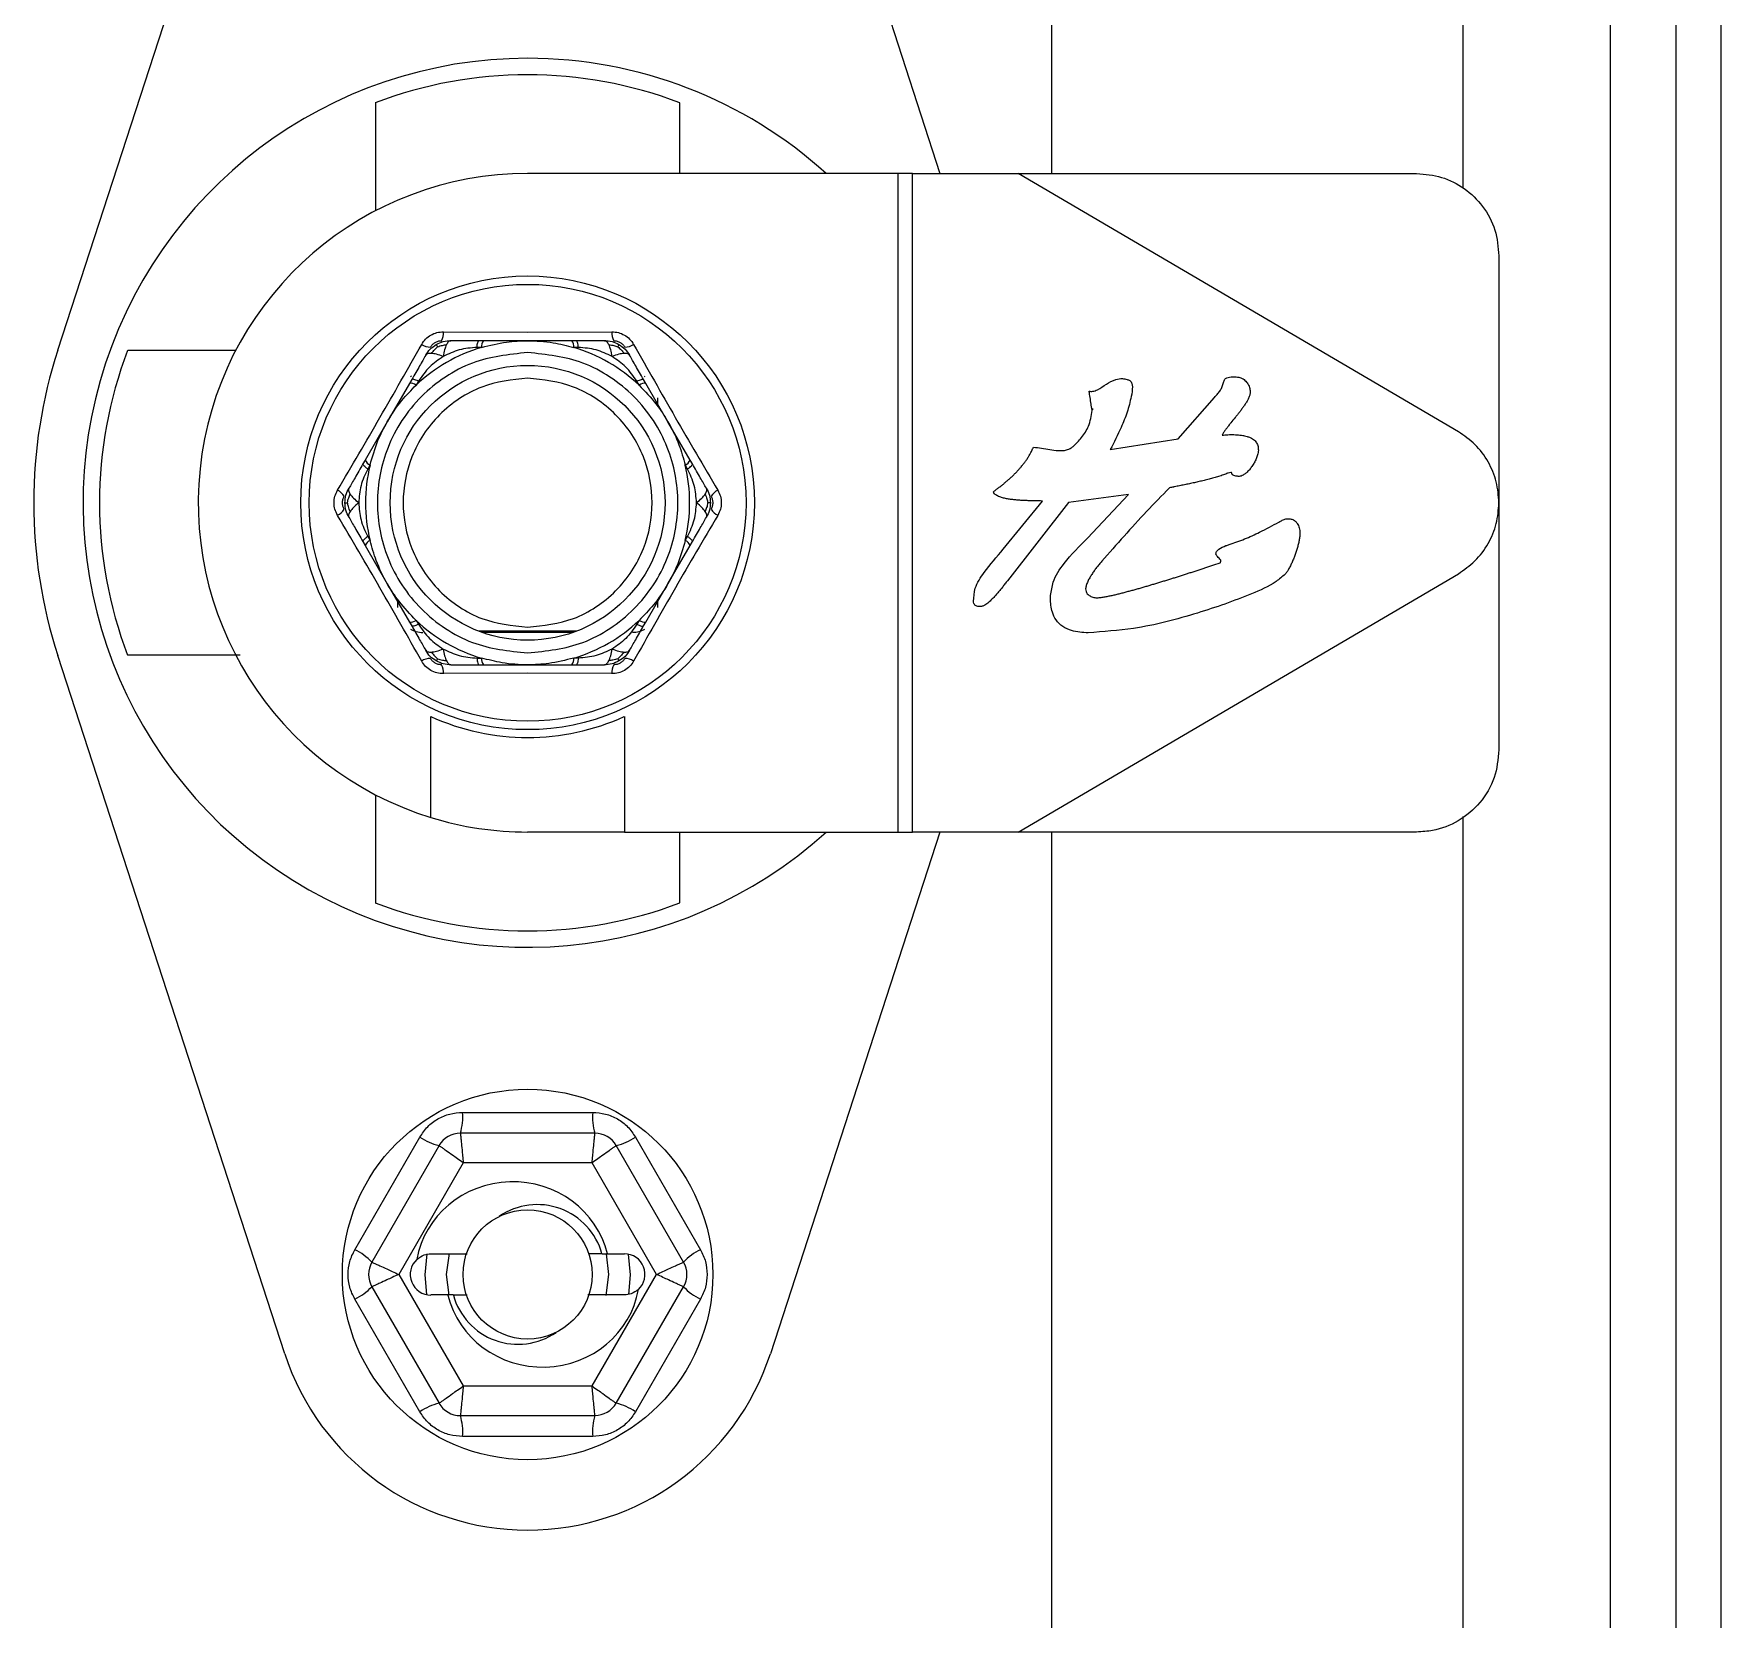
# Model space of a CAD drawing. Header units: millimetres. Extents: x 0 to 279, y 0 to 216.
# Drawn here: x 229.32 to 242.34, y 109.25 to 121.48 of the extents above; entities that cross this region are included whole.
import ezdxf

# ---------------------------------------------------------------- set-up
doc = ezdxf.new("R2010")
doc.units = ezdxf.units.MM

msp = doc.modelspace()

# ---------------------------------------------------------------- linework, layer by layer
at = {"color": 7, "linetype": 'Continuous', "lineweight": 25}
for p, q in [((241.485, 179.807), (241.485, 55.92)), ((241.993, 55.92), (241.993, 179.807)), ((242.342, 55.92), (242.342, 179.807)), ((237.176, 175.358), (237.176, 120.403)), ((240.351, 120.291), (240.351, 175.358)), ((229.511, 119.041), (231.262, 124.428)), ((235.007, 124.428), (236.315, 120.403)), ((231.96, 120.949), (231.96, 120.115)), ((234.309, 120.403), (234.309, 120.949)), ((235.992, 120.403), (233.134, 120.403)), ((235.992, 115.323), (235.992, 120.403)), ((236.103, 120.403), (235.992, 120.403)), ((236.103, 120.403), (236.919, 120.403)), ((236.103, 115.323), (236.103, 120.403)), ((240.314, 118.411), (236.919, 120.403)), ((236.919, 120.403), (239.992, 120.403)), ((232.485, 119.182), (233.134, 119.179)), ((232.793, 119.113), (232.759, 119.113)), ((233.134, 119.113), (232.793, 119.113)), ((233.134, 119.179), (233.784, 119.182)), ((233.476, 119.113), (233.134, 119.113)), ((233.51, 119.113), (233.476, 119.113)), ((230.882, 119.038), (230.049, 119.038)), ((232.779, 119.062), (232.743, 119.061)), ((233.526, 119.061), (233.49, 119.062)), ((232.223, 118.784), (232.052, 118.488)), ((232.24, 118.814), (232.223, 118.784)), ((232.23, 118.838), (232.238, 118.843)), ((232.293, 118.801), (232.274, 118.771)), ((233.994, 118.771), (233.976, 118.801)), ((234.046, 118.784), (234.029, 118.814)), ((234.034, 118.841), (234.039, 118.838)), ((234.217, 118.488), (234.046, 118.784)), ((234.135, 118.673), (234.135, 118.612)), ((238.153, 118.356), (238.432, 118.676)), ((232.052, 118.488), (231.881, 118.193)), ((234.388, 118.193), (234.217, 118.488)), ((237.629, 118.273), (238.153, 118.356)), ((231.881, 118.193), (231.864, 118.163)), ((231.919, 118.155), (231.901, 118.123)), ((234.368, 118.123), (234.35, 118.155)), ((234.405, 118.163), (234.388, 118.193)), ((236.803, 117.504), (237.106, 117.876)), ((237.307, 117.866), (236.835, 117.262)), ((237.77, 117.927), (237.307, 117.866)), ((237.453, 117.591), (237.77, 117.927)), ((231.864, 117.564), (231.881, 117.534)), ((231.901, 117.603), (231.919, 117.572)), ((234.35, 117.572), (234.368, 117.603)), ((234.388, 117.534), (234.405, 117.564)), ((231.881, 117.534), (232.052, 117.238)), ((234.217, 117.238), (234.388, 117.534)), ((236.919, 115.323), (240.314, 117.316)), ((232.052, 117.238), (232.223, 116.943)), ((234.046, 116.943), (234.217, 117.238)), ((232.134, 117.054), (232.134, 117.115)), ((234.135, 117.119), (234.135, 117.054)), ((232.223, 116.943), (232.24, 116.913)), ((232.274, 116.956), (232.293, 116.926)), ((233.994, 116.956), (233.976, 116.926)), ((234.029, 116.913), (234.046, 116.943)), ((233.51, 116.873), (232.759, 116.873)), ((233.484, 116.863), (232.785, 116.863)), ((231.262, 111.299), (229.511, 116.685)), ((230.049, 116.689), (230.918, 116.689)), ((232.743, 116.665), (232.779, 116.665)), ((233.526, 116.665), (233.49, 116.665)), ((233.134, 116.548), (232.485, 116.545)), ((232.759, 116.613), (232.793, 116.613)), ((232.793, 116.613), (233.134, 116.613)), ((233.134, 116.613), (233.476, 116.613)), ((233.784, 116.545), (233.134, 116.548)), ((233.476, 116.613), (233.51, 116.613)), ((232.388, 115.435), (232.388, 116.215)), ((233.881, 116.215), (233.881, 115.323)), ((231.96, 115.611), (231.96, 114.777)), ((240.351, 60.369), (240.351, 115.443)), ((233.881, 115.323), (233.134, 115.323)), ((233.881, 115.323), (235.992, 115.323)), ((234.309, 114.777), (234.309, 115.323)), ((236.315, 115.323), (235.007, 111.299)), ((235.992, 115.323), (236.103, 115.323)), ((236.919, 115.323), (236.103, 115.323)), ((239.992, 115.323), (236.919, 115.323)), ((237.176, 115.323), (237.176, 60.369)), ((232.633, 113.16), (233.636, 113.16)), ((233.653, 112.999), (232.616, 112.999)), ((231.802, 112.101), (232.303, 112.969)), ((232.451, 112.904), (231.932, 112.006)), ((234.337, 112.006), (233.818, 112.904)), ((233.966, 112.969), (234.467, 112.101)), ((232.638, 112.771), (232.141, 111.91)), ((233.631, 112.771), (232.638, 112.771)), ((234.128, 111.91), (233.631, 112.771)), ((232.388, 112.069), (232.668, 112.069)), ((232.509, 111.91), (232.531, 112.072)), ((233.708, 112.069), (233.606, 112.069)), ((233.708, 112.069), (233.749, 112.069)), ((233.749, 112.069), (233.881, 112.069)), ((233.928, 111.907), (233.912, 112.066)), ((232.141, 111.91), (232.638, 111.05)), ((232.53, 111.751), (232.509, 111.91)), ((233.631, 111.05), (234.128, 111.91)), ((233.914, 111.755), (233.928, 111.907)), ((232.303, 110.851), (231.802, 111.72)), ((231.932, 111.815), (232.451, 110.917)), ((232.52, 111.752), (232.388, 111.752)), ((232.561, 111.752), (232.52, 111.752)), ((232.561, 111.752), (232.667, 111.752)), ((233.881, 111.752), (233.598, 111.752)), ((233.818, 110.917), (234.337, 111.815)), ((234.467, 111.72), (233.966, 110.851)), ((232.638, 111.05), (233.631, 111.05)), ((232.616, 110.821), (233.653, 110.821)), ((233.636, 110.661), (232.633, 110.661))]:
    msp.add_line(p, q, dxfattribs=at)
at = {"color": 7, "linetype": 'Continuous', "lineweight": 25, "flags": 128}
for points in [[(232.357, 112.068), (232.341, 111.907), (232.355, 111.755)], [(233.739, 112.07), (233.759, 111.91), (233.738, 111.748)]]:
    msp.add_lwpolyline(points, dxfattribs=at)
at = {"color": 7, "linetype": 'Continuous', "lineweight": 25}
for centre, radius in [((233.134, 117.863), 1.75), ((233.134, 117.863), 1.685), ((233.134, 117.863), 1.06), ((233.134, 111.91), 1.429), ((233.134, 111.91), 0.498)]:
    msp.add_circle(centre, radius, dxfattribs=at)
for centre, radius, start, end in [((233.134, 117.863), 3.429, 90, 312.2054), ((233.134, 117.863), 3.429, 47.7946, 90), ((233.134, 117.863), 3.302, 69.1594, 110.8406), ((233.134, 117.863), 2.54, 90, 252.9174), ((232.378, 119.169), 0.107, 328.5902, 6.8158), ((232.853, 119.069), 0.0741, 143.5428, 185.8944), ((233.416, 119.069), 0.0741, 354.1056, 36.4572), ((233.891, 119.169), 0.107, 173.1842, 211.4098), ((233.134, 117.863), 3.81, 161.9909, 198.0091), ((233.134, 117.863), 3.302, 159.1594, 200.8406), ((233.134, 117.863), 1.25, 106.5297, 133.4703), ((232.381, 119.171), 0.107, 233.1842, 271.4098), ((233.134, 117.863), 1.25, 46.5297, 73.4703), ((233.887, 119.171), 0.107, 268.5902, 306.8158), ((232.231, 118.711), 0.0741, 54.1056, 96.4572), ((234.038, 118.711), 0.0741, 83.5428, 125.8944), ((231.949, 118.222), 0.0741, 203.5428, 245.8944), ((233.134, 117.863), 1.25, 166.5297, 193.4703), ((234.32, 118.222), 0.0741, 294.1056, 336.4572), ((233.134, 117.863), 1.25, 346.5297, 13.4703), ((231.625, 117.862), 0.107, 28.5902, 66.8158), ((234.644, 117.862), 0.107, 113.1842, 151.4098), ((231.625, 117.865), 0.107, 293.1842, 331.4098), ((234.644, 117.865), 0.107, 208.5902, 246.8158), ((231.949, 117.505), 0.0741, 114.1056, 156.4572), ((234.32, 117.505), 0.0741, 23.5428, 65.8944), ((232.231, 117.016), 0.0741, 263.5427, 305.8943), ((233.134, 117.863), 1.25, 226.5297, 253.4703), ((233.134, 117.863), 1.25, 286.5297, 313.4703), ((234.038, 117.016), 0.0741, 234.1056, 276.4572), ((232.325, 117.054), 0.191, 240.0837, 270), ((233.944, 117.054), 0.19, 270, 299.856), ((232.381, 116.556), 0.107, 88.5902, 126.8158), ((232.853, 116.657), 0.0741, 174.1056, 216.4572), ((233.416, 116.657), 0.0741, 323.5428, 5.8944), ((233.887, 116.556), 0.107, 53.1842, 91.4098), ((232.378, 116.557), 0.107, 353.1842, 31.4098), ((233.891, 116.557), 0.107, 148.5902, 186.8158), ((233.134, 117.863), 1.81, 245.6518, 294.3482), ((233.134, 117.863), 2.54, 252.9174, 270), ((233.134, 117.863), 3.302, 249.1594, 290.8406), ((232.194, 113.126), 0.44, 343.3225, 4.4499), ((234.075, 113.126), 0.44, 175.5501, 196.6775), ((232.616, 112.809), 0.191, 90, 150), ((233.653, 112.809), 0.191, 30, 90), ((232.552, 113.332), 0.44, 235.5501, 256.6775), ((233.717, 113.332), 0.44, 283.3225, 304.4499), ((233.209, 111.932), 0.517, 15.3372, 124.6409), ((231.612, 111.704), 0.44, 43.3225, 64.4499), ((234.657, 111.704), 0.44, 115.5501, 136.6775), ((232.097, 111.91), 0.19, 150, 210), ((232.388, 111.91), 0.159, 133.0493, 270), ((233.881, 111.91), 0.159, 313.0493, 90), ((234.172, 111.91), 0.191, 330, 30), ((231.612, 112.117), 0.44, 295.5501, 316.6775), ((233.06, 111.888), 0.517, 195.3372, 304.6409), ((234.657, 112.117), 0.44, 223.3225, 244.4499), ((233.134, 111.907), 1.969, 198.0091, 341.9909), ((232.552, 110.488), 0.44, 103.3225, 124.4499), ((232.616, 111.012), 0.191, 210, 270), ((233.653, 111.012), 0.19, 270, 330), ((233.717, 110.488), 0.44, 55.5501, 76.6775), ((232.194, 110.695), 0.44, 355.5501, 16.6775), ((234.075, 110.695), 0.44, 163.3225, 184.4499)]:
    msp.add_arc(centre, radius, start, end, dxfattribs=at)
for centre, major_axis in [((233.019, 111.91), (-0.749, 0)), ((233.25, 111.91), (0.749, 0))]:
    msp.add_ellipse(centre, major_axis=major_axis, ratio=0.954297, start_param=3.365677, end_param=6.120077, dxfattribs=at)
for points, knots in [([(239.992, 120.403), (240.058, 120.398), (240.188, 120.386), (240.367, 120.293), (240.511, 120.153), (240.609, 119.971), (240.621, 119.835), (240.627, 119.768)], [0, 0, 0, 0, 0.192936, 0.385741, 0.583164, 0.79322, 1, 1, 1, 1]), ([(240.627, 119.768), (240.627, 119.418), (240.627, 118.792), (240.627, 118.147), (240.627, 117.863)], [0, 0, 0, 0, 0.560962, 1, 1, 1, 1]), ([(232.317, 119.085), (232.327, 119.099), (232.345, 119.128), (232.387, 119.158), (232.434, 119.179), (232.468, 119.181), (232.485, 119.182)], [0, 0, 0, 0, 0.251357, 0.500534, 0.749127, 1, 1, 1, 1]), ([(232.43, 119.084), (232.447, 119.093), (232.483, 119.111), (232.523, 119.113), (232.543, 119.113)], [0, 0, 0, 0, 0.4933572, 1, 1, 1, 1]), ([(232.543, 119.113), (232.537, 119.113), (232.525, 119.111), (232.514, 119.092), (232.508, 119.083)], [0, 0, 0, 0, 0.508619, 1, 1, 1, 1]), ([(232.759, 119.113), (232.716, 119.113), (232.631, 119.113), (232.572, 119.113), (232.543, 119.113)], [0, 0, 0, 0, 0.507151, 1, 1, 1, 1]), ([(232.779, 119.062), (232.843, 119.078), (232.96, 119.107), (233.08, 119.113), (233.134, 119.113), (233.134, 119.113)], [0, 0, 0, 0, 0.548747, 0.999928, 1, 1, 1, 1]), ([(233.134, 119.113), (233.134, 119.113), (233.2, 119.113), (233.321, 119.105), (233.438, 119.075), (233.49, 119.062)], [0, 0, 0, 0, 0.0000716, 0.5485397, 1, 1, 1, 1]), ([(233.526, 119.061), (233.525, 119.069), (233.523, 119.084), (233.519, 119.1), (233.515, 119.111), (233.512, 119.113), (233.51, 119.113)], [0, 0, 0, 0, 0.245427, 0.5, 0.754573, 1, 1, 1, 1]), ([(233.726, 119.113), (233.697, 119.113), (233.638, 119.113), (233.553, 119.113), (233.51, 119.113)], [0, 0, 0, 0, 0.492849, 1, 1, 1, 1]), ([(233.761, 119.083), (233.755, 119.092), (233.744, 119.111), (233.732, 119.113), (233.726, 119.113)], [0, 0, 0, 0, 0.491381, 1, 1, 1, 1]), ([(233.726, 119.113), (233.746, 119.113), (233.786, 119.111), (233.822, 119.093), (233.839, 119.084)], [0, 0, 0, 0, 0.506643, 1, 1, 1, 1]), ([(233.784, 119.182), (233.801, 119.181), (233.835, 119.179), (233.882, 119.158), (233.924, 119.128), (233.942, 119.099), (233.952, 119.085)], [0, 0, 0, 0, 0.251358, 0.500534, 0.749128, 1, 1, 1, 1]), ([(231.668, 117.96), (231.777, 118.147), (231.997, 118.52), (232.21, 118.897), (232.317, 119.085)], [0, 0, 0, 0, 0.499764, 1, 1, 1, 1]), ([(233.134, 119.022), (232.989, 119.007), (232.765, 118.983), (232.495, 118.838), (232.309, 118.689), (232.159, 118.503), (232.019, 118.233), (231.948, 117.863), (232.019, 117.493), (232.159, 117.224), (232.309, 117.038), (232.495, 116.888), (232.765, 116.744), (232.989, 116.72), (233.134, 116.705)], [0, 0, 0, 0, 0.119728, 0.18418, 0.25, 0.31582, 0.380272, 0.5, 0.619728, 0.68418, 0.75, 0.81582, 0.880272, 1, 1, 1, 1]), ([(232.348, 119.001), (232.333, 118.975), (232.304, 118.924), (232.261, 118.851), (232.24, 118.814)], [0, 0, 0, 0, 0.492849, 1, 1, 1, 1]), ([(232.483, 118.991), (232.446, 118.966), (232.37, 118.915), (232.319, 118.84), (232.293, 118.801)], [0, 0, 0, 0, 0.488686, 1, 1, 1, 1]), ([(232.348, 119.001), (232.358, 119.018), (232.38, 119.051), (232.413, 119.073), (232.43, 119.084)], [0, 0, 0, 0, 0.506643, 1, 1, 1, 1]), ([(232.392, 119.015), (232.381, 119.015), (232.359, 119.015), (232.352, 119.005), (232.348, 119.001)], [0, 0, 0, 0, 0.491381, 1, 1, 1, 1]), ([(232.392, 119.015), (232.4, 119.026), (232.415, 119.045), (232.432, 119.06), (232.439, 119.067)], [0, 0, 0, 0, 0.560265, 1, 1, 1, 1]), ([(232.483, 118.991), (232.465, 118.998), (232.43, 119.011), (232.404, 119.014), (232.392, 119.015)], [0, 0, 0, 0, 0.508081, 1, 1, 1, 1]), ([(232.43, 119.084), (232.431, 119.082), (232.433, 119.078), (232.438, 119.07), (232.439, 119.067)], [0, 0, 0, 0, 0.566867, 1, 1, 1, 1]), ([(232.439, 119.067), (232.452, 119.071), (232.474, 119.078), (232.498, 119.081), (232.508, 119.083)], [0, 0, 0, 0, 0.55938, 1, 1, 1, 1]), ([(232.508, 119.083), (232.503, 119.071), (232.493, 119.047), (232.486, 119.01), (232.483, 118.991)], [0, 0, 0, 0, 0.491919, 1, 1, 1, 1]), ([(232.743, 119.061), (232.697, 119.058), (232.606, 119.051), (232.524, 119.011), (232.483, 118.991)], [0, 0, 0, 0, 0.5113139, 1, 1, 1, 1]), ([(233.134, 116.705), (233.28, 116.72), (233.504, 116.744), (233.774, 116.888), (233.96, 117.038), (234.11, 117.224), (234.25, 117.493), (234.321, 117.863), (234.25, 118.233), (234.11, 118.503), (233.96, 118.689), (233.774, 118.838), (233.504, 118.983), (233.28, 119.007), (233.134, 119.022)], [0, 0, 0, 0, 0.119728, 0.18418, 0.25, 0.31582, 0.380272, 0.5, 0.619728, 0.68418, 0.75, 0.81582, 0.880272, 1, 1, 1, 1]), ([(233.786, 118.991), (233.745, 119.011), (233.663, 119.051), (233.572, 119.058), (233.526, 119.061)], [0, 0, 0, 0, 0.488686, 1, 1, 1, 1]), ([(233.786, 118.991), (233.783, 119.01), (233.776, 119.047), (233.766, 119.071), (233.761, 119.083)], [0, 0, 0, 0, 0.508081, 1, 1, 1, 1]), ([(233.761, 119.083), (233.774, 119.081), (233.798, 119.077), (233.82, 119.07), (233.83, 119.067)], [0, 0, 0, 0, 0.560265, 1, 1, 1, 1]), ([(233.877, 119.015), (233.865, 119.014), (233.839, 119.011), (233.804, 118.998), (233.786, 118.991)], [0, 0, 0, 0, 0.491919, 1, 1, 1, 1]), ([(233.976, 118.801), (233.95, 118.84), (233.899, 118.915), (233.823, 118.966), (233.786, 118.991)], [0, 0, 0, 0, 0.511314, 1, 1, 1, 1]), ([(233.839, 119.084), (233.838, 119.082), (233.836, 119.078), (233.831, 119.07), (233.83, 119.067)], [0, 0, 0, 0, 0.566867, 1, 1, 1, 1]), ([(233.83, 119.067), (233.839, 119.058), (233.856, 119.043), (233.871, 119.024), (233.877, 119.015)], [0, 0, 0, 0, 0.55938, 1, 1, 1, 1]), ([(233.839, 119.084), (233.856, 119.073), (233.889, 119.051), (233.91, 119.018), (233.921, 119.001)], [0, 0, 0, 0, 0.493357, 1, 1, 1, 1]), ([(233.921, 119.001), (233.917, 119.005), (233.91, 119.015), (233.888, 119.015), (233.877, 119.015)], [0, 0, 0, 0, 0.508619, 1, 1, 1, 1]), ([(234.029, 118.814), (234.008, 118.851), (233.965, 118.924), (233.936, 118.975), (233.921, 119.001)], [0, 0, 0, 0, 0.507151, 1, 1, 1, 1]), ([(233.952, 119.085), (234.059, 118.897), (234.272, 118.52), (234.491, 118.147), (234.601, 117.96)], [0, 0, 0, 0, 0.499764, 1, 1, 1, 1]), ([(232.052, 118.488), (232.052, 118.488), (232.085, 118.545), (232.152, 118.646), (232.237, 118.732), (232.274, 118.771)], [0, 0, 0, 0, 0.000072, 0.548542, 1, 1, 1, 1]), ([(233.134, 118.824), (233.014, 118.811), (232.828, 118.791), (232.604, 118.671), (232.451, 118.547), (232.326, 118.394), (232.21, 118.17), (232.151, 117.863), (232.21, 117.557), (232.326, 117.333), (232.451, 117.179), (232.604, 117.055), (232.828, 116.936), (233.014, 116.916), (233.134, 116.903)], [0, 0, 0, 0, 0.119728, 0.18418, 0.25, 0.31582, 0.380272, 0.5, 0.619728, 0.68418, 0.75, 0.81582, 0.880272, 1, 1, 1, 1]), ([(232.293, 118.801), (232.286, 118.804), (232.272, 118.81), (232.256, 118.815), (232.244, 118.817), (232.241, 118.815), (232.24, 118.814)], [0, 0, 0, 0, 0.245427, 0.5, 0.754573, 1, 1, 1, 1]), ([(233.134, 116.903), (233.255, 116.916), (233.441, 116.936), (233.665, 117.055), (233.818, 117.179), (233.943, 117.333), (234.059, 117.557), (234.118, 117.863), (234.059, 118.17), (233.943, 118.394), (233.818, 118.547), (233.665, 118.671), (233.441, 118.791), (233.255, 118.811), (233.134, 118.824)], [0, 0, 0, 0, 0.119728, 0.18418, 0.25, 0.31582, 0.380272, 0.5, 0.619728, 0.68418, 0.75, 0.81582, 0.880272, 1, 1, 1, 1]), ([(233.994, 118.771), (234.04, 118.723), (234.124, 118.636), (234.19, 118.535), (234.217, 118.488), (234.217, 118.488)], [0, 0, 0, 0, 0.548747, 0.999928, 1, 1, 1, 1]), ([(237.465, 118.724), (237.475, 118.723), (237.497, 118.721), (237.544, 118.74), (237.598, 118.779), (237.661, 118.815), (237.718, 118.824), (237.747, 118.817), (237.759, 118.815)], [0, 0, 0, 0, 0.089701, 0.208324, 0.464391, 0.720631, 0.885419, 1, 1, 1, 1]), ([(237.493, 118.591), (237.492, 118.588), (237.492, 118.585), (237.491, 118.581), (237.491, 118.58), (237.49, 118.58), (237.49, 118.58), (237.49, 118.58), (237.49, 118.58), (237.489, 118.58), (237.489, 118.58), (237.488, 118.583), (237.485, 118.593), (237.478, 118.637), (237.473, 118.683), (237.466, 118.72), (237.465, 118.724)], [0, 0, 0, 0, 0.0499784, 0.0624784, 0.0687398, 0.0718818, 0.0732588, 0.0746507, 0.0758556, 0.0772883, 0.0798427, 0.0883321, 0.1284396, 0.2877286, 0.9238857, 1, 1, 1, 1]), ([(237.759, 118.815), (237.766, 118.812), (237.778, 118.808), (237.79, 118.796), (237.798, 118.78), (237.801, 118.741), (237.795, 118.708), (237.791, 118.683)], [0, 0, 0, 0, 0.146331, 0.239601, 0.332824, 0.495121, 1, 1, 1, 1]), ([(238.432, 118.676), (238.439, 118.684), (238.451, 118.695), (238.464, 118.712), (238.477, 118.729), (238.488, 118.748), (238.497, 118.773), (238.502, 118.793), (238.509, 118.811), (238.517, 118.822), (238.53, 118.829), (238.559, 118.835), (238.584, 118.834), (238.601, 118.834)], [0, 0, 0, 0, 0.125529, 0.188253, 0.250987, 0.376789, 0.439541, 0.557765, 0.619337, 0.664466, 0.709624, 0.794437, 1, 1, 1, 1]), ([(238.601, 118.834), (238.614, 118.832), (238.638, 118.829), (238.669, 118.809), (238.693, 118.78), (238.706, 118.747), (238.708, 118.724), (238.708, 118.714)], [0, 0, 0, 0, 0.204662, 0.409482, 0.613296, 0.829854, 1, 1, 1, 1]), ([(237.347, 118.302), (237.371, 118.326), (237.419, 118.374), (237.475, 118.472), (237.486, 118.549), (237.493, 118.591)], [0, 0, 0, 0, 0.306687, 0.616217, 1, 1, 1, 1]), ([(237.791, 118.683), (237.781, 118.642), (237.762, 118.561), (237.705, 118.424), (237.658, 118.33), (237.629, 118.273)], [0, 0, 0, 0, 0.284118, 0.567219, 1, 1, 1, 1]), ([(238.708, 118.714), (238.707, 118.705), (238.705, 118.688), (238.695, 118.667), (238.685, 118.648), (238.673, 118.628), (238.658, 118.606), (238.642, 118.584), (238.626, 118.563), (238.609, 118.542), (238.587, 118.514), (238.564, 118.486), (238.542, 118.458), (238.528, 118.44), (238.515, 118.423), (238.503, 118.406), (238.495, 118.392), (238.491, 118.385)], [0, 0, 0, 0, 0.066113, 0.13388, 0.167664, 0.23525, 0.302816, 0.370374, 0.437928, 0.50548, 0.573031, 0.708133, 0.775684, 0.843237, 0.877013, 0.938384, 1, 1, 1, 1]), ([(231.919, 118.155), (231.937, 118.218), (231.97, 118.334), (232.025, 118.441), (232.052, 118.488), (232.052, 118.488)], [0, 0, 0, 0, 0.548747, 0.999928, 1, 1, 1, 1]), ([(234.217, 118.488), (234.217, 118.488), (234.25, 118.431), (234.303, 118.323), (234.335, 118.207), (234.35, 118.155)], [0, 0, 0, 0, 0.000072, 0.548541, 1, 1, 1, 1]), ([(238.491, 118.385), (238.506, 118.386), (238.529, 118.388), (238.56, 118.389), (238.583, 118.389), (238.606, 118.388), (238.629, 118.386), (238.648, 118.384), (238.667, 118.38), (238.682, 118.376), (238.7, 118.37), (238.717, 118.363), (238.738, 118.349), (238.758, 118.328), (238.77, 118.298), (238.771, 118.278), (238.771, 118.268)], [0, 0, 0, 0, 0.133894, 0.200833, 0.267774, 0.33472, 0.401672, 0.468634, 0.502107, 0.569106, 0.602587, 0.669686, 0.725733, 0.821341, 0.913718, 1, 1, 1, 1]), ([(240.627, 117.863), (240.623, 117.917), (240.615, 118.028), (240.549, 118.182), (240.449, 118.317), (240.359, 118.38), (240.314, 118.411)], [0, 0, 0, 0, 0.245313, 0.5000009, 0.7543249, 1, 1, 1, 1]), ([(236.725, 117.946), (236.728, 117.949), (236.739, 117.958), (236.753, 117.968), (236.771, 117.982), (236.789, 117.995), (236.809, 118.012), (236.826, 118.026), (236.843, 118.04), (236.856, 118.052), (236.87, 118.064), (236.879, 118.074), (236.892, 118.086), (236.904, 118.099), (236.916, 118.112), (236.928, 118.125), (236.94, 118.138), (236.954, 118.156), (236.965, 118.17), (236.978, 118.188), (236.988, 118.202), (236.997, 118.217), (237.007, 118.233), (237.015, 118.248), (237.026, 118.27), (237.032, 118.283), (237.037, 118.293)], [0, 0, 0, 0, 0.028294, 0.084795, 0.113044, 0.169543, 0.226044, 0.282545, 0.310795, 0.367297, 0.395547, 0.423796, 0.452046, 0.50855, 0.5368, 0.565049, 0.621555, 0.649805, 0.706313, 0.734563, 0.791073, 0.819324, 0.847574, 0.904088, 0.932339, 1, 1, 1, 1]), ([(237.037, 118.293), (237.078, 118.287), (237.162, 118.274), (237.263, 118.258), (237.324, 118.282), (237.341, 118.297), (237.347, 118.302)], [0, 0, 0, 0, 0.396285, 0.795713, 0.923249, 1, 1, 1, 1]), ([(238.771, 118.268), (238.771, 118.262), (238.769, 118.245), (238.762, 118.223), (238.754, 118.202), (238.745, 118.182), (238.734, 118.163), (238.722, 118.144), (238.712, 118.131), (238.702, 118.118), (238.691, 118.106), (238.677, 118.093), (238.658, 118.078), (238.636, 118.067), (238.62, 118.067), (238.615, 118.067)], [0, 0, 0, 0, 0.067518, 0.189663, 0.25049, 0.311309, 0.43304, 0.493856, 0.554673, 0.615495, 0.676325, 0.737167, 0.822461, 0.943406, 1, 1, 1, 1]), ([(231.864, 118.163), (231.843, 118.126), (231.8, 118.052), (231.771, 118.001), (231.756, 117.976)], [0, 0, 0, 0, 0.507151, 1, 1, 1, 1]), ([(231.901, 118.123), (231.881, 118.082), (231.841, 118), (231.835, 117.908), (231.832, 117.863)], [0, 0, 0, 0, 0.511314, 1, 1, 1, 1]), ([(234.368, 118.123), (234.374, 118.128), (234.386, 118.137), (234.398, 118.148), (234.406, 118.158), (234.405, 118.161), (234.405, 118.163)], [0, 0, 0, 0, 0.245427, 0.5, 0.754573, 1, 1, 1, 1]), ([(234.437, 117.863), (234.434, 117.908), (234.427, 118), (234.388, 118.082), (234.368, 118.123)], [0, 0, 0, 0, 0.4886861, 1, 1, 1, 1]), ([(234.513, 117.976), (234.498, 118.001), (234.469, 118.052), (234.426, 118.126), (234.405, 118.163)], [0, 0, 0, 0, 0.492849, 1, 1, 1, 1]), ([(238.558, 118.096), (238.551, 118.095), (238.541, 118.094), (238.526, 118.087), (238.511, 118.082), (238.493, 118.075), (238.474, 118.069), (238.456, 118.064), (238.437, 118.058), (238.418, 118.053), (238.4, 118.048), (238.381, 118.043), (238.362, 118.038), (238.343, 118.033), (238.318, 118.027), (238.293, 118.022), (238.268, 118.016), (238.249, 118.012), (238.233, 118.008), (238.217, 118.005), (238.201, 118.002), (238.182, 117.998), (238.163, 117.994), (238.144, 117.99), (238.128, 117.987), (238.109, 117.983), (238.096, 117.981), (238.086, 117.979)], [0, 0, 0, 0, 0.041235, 0.061161, 0.101009, 0.140858, 0.180708, 0.220556, 0.260405, 0.300253, 0.340101, 0.379949, 0.419796, 0.459644, 0.499492, 0.579187, 0.619035, 0.658883, 0.69873, 0.718654, 0.758501, 0.798349, 0.838196, 0.878044, 0.917891, 0.938418, 1, 1, 1, 1]), ([(238.615, 118.067), (238.612, 118.067), (238.603, 118.068), (238.59, 118.07), (238.579, 118.074), (238.571, 118.079), (238.569, 118.083), (238.567, 118.088), (238.567, 118.091), (238.566, 118.094), (238.565, 118.095), (238.562, 118.096), (238.56, 118.096), (238.558, 118.096), (238.558, 118.096)], [0, 0, 0, 0, 0.136781, 0.347966, 0.563884, 0.657093, 0.728088, 0.780026, 0.846546, 0.874092, 0.897196, 0.92542, 0.990466, 1, 1, 1, 1]), ([(231.668, 117.766), (231.66, 117.782), (231.645, 117.812), (231.639, 117.863), (231.645, 117.915), (231.66, 117.945), (231.668, 117.96)], [0, 0, 0, 0, 0.251357, 0.500534, 0.749128, 1, 1, 1, 1]), ([(231.725, 117.863), (231.726, 117.883), (231.728, 117.923), (231.747, 117.958), (231.756, 117.976)], [0, 0, 0, 0, 0.493357, 1, 1, 1, 1]), ([(231.756, 117.976), (231.754, 117.97), (231.749, 117.959), (231.76, 117.94), (231.765, 117.931)], [0, 0, 0, 0, 0.508619, 1, 1, 1, 1]), ([(234.504, 117.931), (234.509, 117.94), (234.52, 117.959), (234.515, 117.97), (234.513, 117.976)], [0, 0, 0, 0, 0.491381, 1, 1, 1, 1]), ([(234.513, 117.976), (234.522, 117.958), (234.541, 117.923), (234.543, 117.883), (234.544, 117.863)], [0, 0, 0, 0, 0.5066428, 1, 1, 1, 1]), ([(234.601, 117.96), (234.609, 117.945), (234.624, 117.915), (234.63, 117.863), (234.624, 117.812), (234.609, 117.782), (234.601, 117.766)], [0, 0, 0, 0, 0.251357, 0.500534, 0.749128, 1, 1, 1, 1]), ([(237.106, 117.876), (237.095, 117.877), (237.074, 117.877), (237.043, 117.878), (237.011, 117.878), (236.979, 117.88), (236.947, 117.881), (236.916, 117.883), (236.889, 117.886), (236.863, 117.889), (236.837, 117.893), (236.811, 117.898), (236.791, 117.904), (236.775, 117.909), (236.756, 117.918), (236.737, 117.929), (236.728, 117.942), (236.725, 117.946)], [0, 0, 0, 0, 0.079906, 0.159811, 0.239717, 0.319624, 0.399532, 0.479442, 0.559355, 0.599309, 0.679235, 0.759183, 0.799147, 0.83912, 0.88613, 0.956133, 1, 1, 1, 1]), ([(238.086, 117.979), (238.027, 117.918), (237.907, 117.796), (237.735, 117.606), (237.62, 117.476), (237.563, 117.412)], [0, 0, 0, 0, 0.3294494, 0.6646861, 1, 1, 1, 1]), ([(231.725, 117.863), (231.727, 117.863), (231.732, 117.863), (231.741, 117.863), (231.744, 117.863)], [0, 0, 0, 0, 0.566867, 1, 1, 1, 1]), ([(231.756, 117.751), (231.747, 117.768), (231.728, 117.804), (231.726, 117.844), (231.725, 117.863)], [0, 0, 0, 0, 0.506643, 1, 1, 1, 1]), ([(231.744, 117.863), (231.747, 117.876), (231.752, 117.899), (231.761, 117.921), (231.765, 117.931)], [0, 0, 0, 0, 0.55938, 1, 1, 1, 1]), ([(231.765, 117.796), (231.76, 117.809), (231.751, 117.831), (231.747, 117.853), (231.744, 117.863)], [0, 0, 0, 0, 0.560265, 1, 1, 1, 1]), ([(231.765, 117.931), (231.773, 117.92), (231.788, 117.899), (231.817, 117.876), (231.832, 117.863)], [0, 0, 0, 0, 0.491919, 1, 1, 1, 1]), ([(231.832, 117.863), (231.817, 117.851), (231.788, 117.827), (231.773, 117.806), (231.765, 117.796)], [0, 0, 0, 0, 0.508081, 1, 1, 1, 1]), ([(231.832, 117.863), (231.835, 117.819), (231.841, 117.727), (231.881, 117.645), (231.901, 117.603)], [0, 0, 0, 0, 0.488686, 1, 1, 1, 1]), ([(234.368, 117.603), (234.388, 117.645), (234.427, 117.727), (234.434, 117.819), (234.437, 117.863)], [0, 0, 0, 0, 0.511314, 1, 1, 1, 1]), ([(234.437, 117.863), (234.452, 117.876), (234.481, 117.899), (234.496, 117.92), (234.504, 117.931)], [0, 0, 0, 0, 0.508081, 1, 1, 1, 1]), ([(234.504, 117.796), (234.496, 117.806), (234.481, 117.827), (234.452, 117.851), (234.437, 117.863)], [0, 0, 0, 0, 0.491919, 1, 1, 1, 1]), ([(234.504, 117.931), (234.509, 117.918), (234.517, 117.896), (234.522, 117.873), (234.525, 117.863)], [0, 0, 0, 0, 0.5602647, 1, 1, 1, 1]), ([(234.525, 117.863), (234.522, 117.851), (234.517, 117.828), (234.508, 117.806), (234.504, 117.796)], [0, 0, 0, 0, 0.55938, 1, 1, 1, 1]), ([(234.544, 117.863), (234.543, 117.844), (234.541, 117.804), (234.522, 117.768), (234.513, 117.751)], [0, 0, 0, 0, 0.493357, 1, 1, 1, 1]), ([(234.544, 117.863), (234.541, 117.863), (234.537, 117.863), (234.528, 117.863), (234.525, 117.863)], [0, 0, 0, 0, 0.566867, 1, 1, 1, 1]), ([(240.314, 117.316), (240.358, 117.347), (240.449, 117.409), (240.549, 117.545), (240.615, 117.699), (240.623, 117.809), (240.627, 117.863)], [0, 0, 0, 0, 0.245631, 0.500016, 0.754576, 1, 1, 1, 1]), ([(240.627, 117.863), (240.627, 117.502), (240.627, 116.856), (240.627, 116.233), (240.627, 115.958)], [0, 0, 0, 0, 0.559037, 1, 1, 1, 1]), ([(232.317, 116.642), (232.21, 116.83), (231.997, 117.207), (231.777, 117.58), (231.668, 117.766)], [0, 0, 0, 0, 0.499764, 1, 1, 1, 1]), ([(231.765, 117.796), (231.76, 117.787), (231.749, 117.768), (231.754, 117.756), (231.756, 117.751)], [0, 0, 0, 0, 0.491381, 1, 1, 1, 1]), ([(231.756, 117.751), (231.771, 117.725), (231.8, 117.674), (231.843, 117.601), (231.864, 117.564)], [0, 0, 0, 0, 0.492849, 1, 1, 1, 1]), ([(234.601, 117.766), (234.492, 117.58), (234.272, 117.207), (234.059, 116.83), (233.952, 116.642)], [0, 0, 0, 0, 0.499764, 1, 1, 1, 1]), ([(234.405, 117.564), (234.426, 117.601), (234.469, 117.674), (234.498, 117.725), (234.513, 117.751)], [0, 0, 0, 0, 0.507151, 1, 1, 1, 1]), ([(234.513, 117.751), (234.515, 117.756), (234.52, 117.768), (234.509, 117.787), (234.504, 117.796)], [0, 0, 0, 0, 0.508619, 1, 1, 1, 1]), ([(238.546, 117.54), (238.586, 117.554), (238.666, 117.582), (238.794, 117.641), (238.881, 117.688), (238.93, 117.714)], [0, 0, 0, 0, 0.301015, 0.6024691, 1, 1, 1, 1]), ([(238.93, 117.714), (238.938, 117.719), (238.956, 117.729), (238.98, 117.74), (238.997, 117.74), (239.004, 117.74)], [0, 0, 0, 0, 0.374416, 0.754386, 1, 1, 1, 1]), ([(239.004, 117.74), (239.013, 117.739), (239.031, 117.738), (239.055, 117.724), (239.075, 117.701), (239.089, 117.668), (239.091, 117.641), (239.092, 117.627)], [0, 0, 0, 0, 0.170581, 0.342146, 0.496599, 0.7372, 1, 1, 1, 1]), ([(231.901, 117.603), (231.895, 117.599), (231.883, 117.59), (231.871, 117.578), (231.863, 117.569), (231.864, 117.566), (231.864, 117.564)], [0, 0, 0, 0, 0.245427, 0.5, 0.754573, 1, 1, 1, 1]), ([(232.052, 117.238), (232.052, 117.238), (232.019, 117.295), (231.966, 117.404), (231.933, 117.52), (231.919, 117.572)], [0, 0, 0, 0, 0.0000716, 0.5485417, 1, 1, 1, 1]), ([(234.35, 117.572), (234.332, 117.509), (234.299, 117.393), (234.244, 117.285), (234.217, 117.238), (234.217, 117.238)], [0, 0, 0, 0, 0.548747, 0.999928, 1, 1, 1, 1]), ([(237.169, 117.149), (237.174, 117.183), (237.187, 117.273), (237.289, 117.426), (237.391, 117.528), (237.453, 117.591)], [0, 0, 0, 0, 0.192314, 0.502575, 1, 1, 1, 1]), ([(239.092, 117.627), (239.091, 117.616), (239.09, 117.6), (239.087, 117.579), (239.083, 117.559), (239.078, 117.538), (239.071, 117.512), (239.065, 117.492), (239.057, 117.467), (239.049, 117.447), (239.039, 117.423), (239.031, 117.403), (239.022, 117.384), (239.015, 117.37), (239.006, 117.353), (238.994, 117.333), (238.984, 117.319), (238.979, 117.313)], [0, 0, 0, 0, 0.094212, 0.141201, 0.188186, 0.282176, 0.329157, 0.423131, 0.470112, 0.564083, 0.611064, 0.705039, 0.75202, 0.799002, 0.849002, 0.924259, 1, 1, 1, 1]), ([(236.574, 117.103), (236.576, 117.137), (236.581, 117.219), (236.673, 117.353), (236.753, 117.446), (236.803, 117.504)], [0, 0, 0, 0, 0.214335, 0.509744, 1, 1, 1, 1]), ([(238.444, 117.47), (238.445, 117.474), (238.446, 117.481), (238.453, 117.494), (238.477, 117.515), (238.51, 117.529), (238.538, 117.538), (238.546, 117.54)], [0, 0, 0, 0, 0.089895, 0.17941, 0.338166, 0.798928, 1, 1, 1, 1]), ([(238.476, 117.401), (238.477, 117.402), (238.48, 117.406), (238.482, 117.411), (238.482, 117.417), (238.479, 117.426), (238.468, 117.436), (238.456, 117.447), (238.448, 117.457), (238.445, 117.465), (238.444, 117.468), (238.444, 117.47)], [0, 0, 0, 0, 0.089407, 0.150413, 0.211689, 0.288751, 0.489282, 0.718599, 0.867847, 0.953889, 1, 1, 1, 1]), ([(237.563, 117.412), (237.556, 117.404), (237.546, 117.392), (237.533, 117.375), (237.523, 117.363), (237.513, 117.35), (237.504, 117.337), (237.492, 117.32), (237.481, 117.302), (237.47, 117.284), (237.462, 117.27), (237.455, 117.256), (237.449, 117.241), (237.442, 117.223), (237.44, 117.208), (237.439, 117.199)], [0, 0, 0, 0, 0.127447, 0.191129, 0.254811, 0.318493, 0.382175, 0.445857, 0.573245, 0.63693, 0.700618, 0.76431, 0.828014, 0.891742, 1, 1, 1, 1]), ([(237.527, 117.13), (237.537, 117.131), (237.553, 117.132), (237.579, 117.136), (237.6, 117.14), (237.621, 117.144), (237.637, 117.147), (237.652, 117.151), (237.668, 117.154), (237.683, 117.158), (237.704, 117.163), (237.724, 117.168), (237.745, 117.174), (237.76, 117.178), (237.775, 117.182), (237.796, 117.187), (237.816, 117.193), (237.836, 117.199), (237.852, 117.203), (237.872, 117.209), (237.892, 117.215), (237.913, 117.221), (237.928, 117.225), (237.948, 117.231), (237.968, 117.237), (237.989, 117.243), (238.009, 117.249), (238.029, 117.256), (238.049, 117.262), (238.07, 117.268), (238.09, 117.274), (238.11, 117.281), (238.125, 117.285), (238.145, 117.292), (238.166, 117.298), (238.186, 117.305), (238.201, 117.309), (238.216, 117.314), (238.236, 117.321), (238.256, 117.327), (238.276, 117.334), (238.292, 117.339), (238.307, 117.344), (238.322, 117.349), (238.337, 117.354), (238.357, 117.36), (238.377, 117.367), (238.397, 117.374), (238.428, 117.384), (238.455, 117.393), (238.476, 117.401)], [0, 0, 0, 0, 0.032224, 0.048291, 0.080426, 0.09649, 0.112555, 0.128619, 0.144684, 0.160748, 0.176812, 0.208941, 0.225006, 0.24107, 0.257134, 0.273199, 0.305327, 0.321392, 0.337456, 0.35352, 0.385649, 0.401713, 0.417777, 0.433842, 0.46597, 0.482035, 0.498099, 0.530228, 0.546292, 0.562356, 0.594485, 0.610549, 0.626613, 0.642678, 0.674806, 0.690871, 0.706935, 0.722999, 0.739064, 0.771192, 0.787256, 0.803321, 0.819385, 0.835449, 0.851514, 0.867578, 0.899707, 0.915771, 0.931835, 1, 1, 1, 1]), ([(238.979, 117.313), (238.955, 117.293), (238.879, 117.227), (238.716, 117.159), (238.513, 117.08), (238.373, 117.035), (238.302, 117.012)], [0, 0, 0, 0, 0.122181, 0.405413, 0.702317, 1, 1, 1, 1]), ([(232.274, 116.956), (232.229, 117.004), (232.145, 117.09), (232.079, 117.191), (232.052, 117.238), (232.052, 117.238)], [0, 0, 0, 0, 0.5487475, 0.9999284, 1, 1, 1, 1]), ([(234.217, 117.238), (234.217, 117.238), (234.184, 117.181), (234.116, 117.081), (234.032, 116.995), (233.994, 116.956)], [0, 0, 0, 0, 0.000072, 0.548542, 1, 1, 1, 1]), ([(236.835, 117.262), (236.832, 117.258), (236.826, 117.25), (236.816, 117.237), (236.803, 117.22), (236.79, 117.203), (236.774, 117.183), (236.76, 117.167), (236.746, 117.151), (236.732, 117.135), (236.717, 117.12), (236.702, 117.105), (236.685, 117.091), (236.666, 117.076), (236.645, 117.065), (236.633, 117.063), (236.629, 117.063)], [0, 0, 0, 0, 0.054309, 0.108619, 0.162928, 0.271551, 0.32586, 0.434487, 0.488798, 0.543109, 0.651755, 0.706071, 0.760391, 0.878825, 0.954951, 1, 1, 1, 1]), ([(237.439, 117.199), (237.439, 117.193), (237.44, 117.179), (237.451, 117.161), (237.469, 117.145), (237.494, 117.133), (237.516, 117.131), (237.527, 117.13)], [0, 0, 0, 0, 0.16252, 0.325591, 0.481547, 0.736863, 1, 1, 1, 1]), ([(236.629, 117.063), (236.619, 117.063), (236.605, 117.063), (236.589, 117.07), (236.58, 117.077), (236.575, 117.089), (236.574, 117.098), (236.574, 117.103)], [0, 0, 0, 0, 0.3699, 0.517513, 0.666747, 0.794995, 1, 1, 1, 1]), ([(237.458, 116.86), (237.415, 116.862), (237.347, 116.866), (237.261, 116.904), (237.209, 116.955), (237.174, 117.032), (237.167, 117.098), (237.168, 117.142), (237.169, 117.149)], [0, 0, 0, 0, 0.2708517, 0.4261701, 0.5827319, 0.7220361, 0.9543778, 1, 1, 1, 1]), ([(232.24, 116.913), (232.261, 116.876), (232.304, 116.802), (232.333, 116.751), (232.348, 116.726)], [0, 0, 0, 0, 0.507151, 1, 1, 1, 1]), ([(232.293, 116.926), (232.319, 116.887), (232.37, 116.812), (232.446, 116.76), (232.483, 116.735)], [0, 0, 0, 0, 0.511314, 1, 1, 1, 1]), ([(233.976, 116.926), (233.95, 116.887), (233.899, 116.812), (233.823, 116.76), (233.786, 116.735)], [0, 0, 0, 0, 0.511317, 1, 1, 1, 1]), ([(233.921, 116.726), (233.936, 116.751), (233.965, 116.802), (234.008, 116.876), (234.029, 116.913)], [0, 0, 0, 0, 0.492849, 1, 1, 1, 1]), ([(233.976, 116.926), (233.983, 116.923), (233.997, 116.917), (234.013, 116.912), (234.025, 116.91), (234.028, 116.912), (234.029, 116.913)], [0, 0, 0, 0, 0.245427, 0.5, 0.754573, 1, 1, 1, 1]), ([(238.302, 117.012), (238.221, 116.989), (238.058, 116.941), (237.777, 116.883), (237.575, 116.869), (237.458, 116.86)], [0, 0, 0, 0, 0.295477, 0.590805, 1, 1, 1, 1]), ([(232.485, 116.545), (232.468, 116.546), (232.434, 116.548), (232.387, 116.568), (232.345, 116.599), (232.327, 116.627), (232.317, 116.642)], [0, 0, 0, 0, 0.2513575, 0.5005338, 0.7491278, 1, 1, 1, 1]), ([(232.348, 116.726), (232.352, 116.721), (232.359, 116.712), (232.381, 116.711), (232.392, 116.711)], [0, 0, 0, 0, 0.508619, 1, 1, 1, 1]), ([(232.43, 116.643), (232.413, 116.653), (232.38, 116.675), (232.358, 116.709), (232.348, 116.726)], [0, 0, 0, 0, 0.493357, 1, 1, 1, 1]), ([(232.392, 116.711), (232.404, 116.713), (232.43, 116.716), (232.465, 116.729), (232.483, 116.735)], [0, 0, 0, 0, 0.491919, 1, 1, 1, 1]), ([(232.392, 116.711), (232.4, 116.701), (232.415, 116.682), (232.432, 116.666), (232.439, 116.66)], [0, 0, 0, 0, 0.560265, 1, 1, 1, 1]), ([(232.439, 116.66), (232.437, 116.656), (232.433, 116.648), (232.431, 116.644), (232.43, 116.643)], [0, 0, 0, 0, 0.552868, 1, 1, 1, 1]), ([(232.543, 116.613), (232.523, 116.614), (232.483, 116.616), (232.447, 116.634), (232.43, 116.643)], [0, 0, 0, 0, 0.506643, 1, 1, 1, 1]), ([(232.439, 116.66), (232.452, 116.656), (232.474, 116.649), (232.498, 116.646), (232.508, 116.644)], [0, 0, 0, 0, 0.55938, 1, 1, 1, 1]), ([(232.483, 116.735), (232.524, 116.716), (232.606, 116.675), (232.697, 116.669), (232.743, 116.665)], [0, 0, 0, 0, 0.488686, 1, 1, 1, 1]), ([(232.483, 116.735), (232.486, 116.717), (232.493, 116.68), (232.503, 116.656), (232.508, 116.644)], [0, 0, 0, 0, 0.508081, 1, 1, 1, 1]), ([(232.508, 116.644), (232.514, 116.635), (232.525, 116.616), (232.537, 116.614), (232.543, 116.613)], [0, 0, 0, 0, 0.491381, 1, 1, 1, 1]), ([(232.743, 116.665), (232.744, 116.658), (232.746, 116.643), (232.749, 116.626), (232.754, 116.615), (232.757, 116.614), (232.759, 116.613)], [0, 0, 0, 0, 0.245427, 0.5, 0.754573, 1, 1, 1, 1]), ([(233.134, 116.613), (233.134, 116.613), (233.069, 116.613), (232.948, 116.622), (232.831, 116.652), (232.779, 116.665)], [0, 0, 0, 0, 0.0000716, 0.5485397, 1, 1, 1, 1]), ([(233.49, 116.665), (233.426, 116.649), (233.309, 116.62), (233.189, 116.613), (233.134, 116.613), (233.134, 116.613)], [0, 0, 0, 0, 0.548747, 0.999928, 1, 1, 1, 1]), ([(233.786, 116.735), (233.745, 116.716), (233.663, 116.675), (233.572, 116.669), (233.526, 116.665)], [0, 0, 0, 0, 0.488683, 1, 1, 1, 1]), ([(233.726, 116.613), (233.732, 116.614), (233.744, 116.616), (233.755, 116.635), (233.761, 116.644)], [0, 0, 0, 0, 0.508619, 1, 1, 1, 1]), ([(233.839, 116.643), (233.822, 116.634), (233.786, 116.616), (233.746, 116.614), (233.726, 116.613)], [0, 0, 0, 0, 0.493357, 1, 1, 1, 1]), ([(233.761, 116.644), (233.766, 116.656), (233.776, 116.68), (233.783, 116.717), (233.786, 116.735)], [0, 0, 0, 0, 0.491919, 1, 1, 1, 1]), ([(233.83, 116.66), (233.817, 116.656), (233.795, 116.649), (233.771, 116.646), (233.761, 116.644)], [0, 0, 0, 0, 0.55938, 1, 1, 1, 1]), ([(233.952, 116.642), (233.942, 116.627), (233.924, 116.599), (233.882, 116.568), (233.835, 116.548), (233.801, 116.546), (233.784, 116.545)], [0, 0, 0, 0, 0.251357, 0.500534, 0.749128, 1, 1, 1, 1]), ([(233.786, 116.735), (233.804, 116.729), (233.839, 116.716), (233.865, 116.713), (233.877, 116.711)], [0, 0, 0, 0, 0.508081, 1, 1, 1, 1]), ([(233.877, 116.711), (233.869, 116.701), (233.854, 116.682), (233.837, 116.666), (233.83, 116.66)], [0, 0, 0, 0, 0.560265, 1, 1, 1, 1]), ([(233.839, 116.643), (233.838, 116.645), (233.836, 116.649), (233.831, 116.656), (233.83, 116.66)], [0, 0, 0, 0, 0.566867, 1, 1, 1, 1]), ([(233.921, 116.726), (233.91, 116.709), (233.889, 116.675), (233.856, 116.653), (233.839, 116.643)], [0, 0, 0, 0, 0.506643, 1, 1, 1, 1]), ([(233.877, 116.711), (233.888, 116.711), (233.91, 116.712), (233.917, 116.721), (233.921, 116.726)], [0, 0, 0, 0, 0.491381, 1, 1, 1, 1]), ([(232.543, 116.613), (232.572, 116.613), (232.631, 116.613), (232.716, 116.613), (232.759, 116.613)], [0, 0, 0, 0, 0.492849, 1, 1, 1, 1]), ([(233.51, 116.613), (233.553, 116.613), (233.638, 116.613), (233.697, 116.613), (233.726, 116.613)], [0, 0, 0, 0, 0.507151, 1, 1, 1, 1]), ([(240.627, 115.958), (240.62, 115.885), (240.606, 115.739), (240.49, 115.544), (240.322, 115.402), (240.145, 115.332), (240.034, 115.326), (239.992, 115.323)], [0, 0, 0, 0, 0.224898, 0.450008, 0.669221, 0.877454, 1, 1, 1, 1]), ([(232.303, 112.969), (232.322, 112.997), (232.359, 113.053), (232.44, 113.113), (232.533, 113.153), (232.599, 113.158), (232.633, 113.16)], [0, 0, 0, 0, 0.2504772, 0.4996612, 0.7491836, 1, 1, 1, 1]), ([(233.636, 113.16), (233.669, 113.158), (233.736, 113.153), (233.829, 113.113), (233.91, 113.053), (233.947, 112.997), (233.966, 112.969)], [0, 0, 0, 0, 0.250477, 0.499661, 0.749183, 1, 1, 1, 1]), ([(232.616, 112.999), (232.616, 112.996), (232.616, 112.991), (232.619, 112.963), (232.623, 112.928), (232.627, 112.88), (232.633, 112.824), (232.636, 112.789), (232.638, 112.771)], [0, 0, 0, 0, 0.242003, 0.368785, 0.499094, 0.709129, 0.844562, 1, 1, 1, 1]), ([(233.631, 112.771), (233.633, 112.789), (233.636, 112.824), (233.642, 112.88), (233.646, 112.928), (233.65, 112.963), (233.652, 112.991), (233.653, 112.996), (233.653, 112.999)], [0, 0, 0, 0, 0.155422, 0.29085, 0.500906, 0.631205, 0.757984, 1, 1, 1, 1]), ([(232.638, 112.771), (232.623, 112.782), (232.594, 112.802), (232.548, 112.835), (232.509, 112.862), (232.481, 112.883), (232.457, 112.899), (232.453, 112.902), (232.451, 112.904)], [0, 0, 0, 0, 0.155422, 0.29085, 0.500906, 0.631205, 0.757984, 1, 1, 1, 1]), ([(233.818, 112.904), (233.816, 112.902), (233.812, 112.899), (233.788, 112.883), (233.759, 112.862), (233.721, 112.835), (233.675, 112.802), (233.646, 112.782), (233.631, 112.771)], [0, 0, 0, 0, 0.242003, 0.368785, 0.499094, 0.709129, 0.844562, 1, 1, 1, 1]), ([(231.749, 111.91), (231.752, 111.944), (231.756, 112.011), (231.786, 112.071), (231.802, 112.101)], [0, 0, 0, 0, 0.498706, 1, 1, 1, 1]), ([(234.467, 112.101), (234.482, 112.071), (234.513, 112.011), (234.517, 111.944), (234.52, 111.91)], [0, 0, 0, 0, 0.501294, 1, 1, 1, 1]), ([(231.932, 112.006), (231.935, 112.004), (231.939, 112.002), (231.965, 111.99), (231.998, 111.976), (232.041, 111.956), (232.092, 111.933), (232.124, 111.918), (232.141, 111.91)], [0, 0, 0, 0, 0.242003, 0.368785, 0.499094, 0.709129, 0.844562, 1, 1, 1, 1]), ([(232.28, 112.026), (232.298, 112.04), (232.333, 112.065), (232.371, 112.068), (232.388, 112.069)], [0, 0, 0, 0, 0.525421, 1, 1, 1, 1]), ([(234.128, 111.91), (234.145, 111.918), (234.177, 111.933), (234.228, 111.956), (234.271, 111.976), (234.304, 111.99), (234.33, 112.002), (234.334, 112.004), (234.337, 112.006)], [0, 0, 0, 0, 0.155422, 0.29085, 0.500906, 0.631205, 0.757984, 1, 1, 1, 1]), ([(231.802, 111.72), (231.786, 111.75), (231.756, 111.81), (231.752, 111.877), (231.749, 111.91)], [0, 0, 0, 0, 0.501294, 1, 1, 1, 1]), ([(232.141, 111.91), (232.124, 111.903), (232.092, 111.888), (232.041, 111.864), (231.998, 111.845), (231.965, 111.83), (231.939, 111.818), (231.935, 111.816), (231.932, 111.815)], [0, 0, 0, 0, 0.155422, 0.29085, 0.500906, 0.631205, 0.757984, 1, 1, 1, 1]), ([(234.337, 111.815), (234.334, 111.816), (234.33, 111.818), (234.304, 111.83), (234.271, 111.845), (234.228, 111.864), (234.177, 111.888), (234.145, 111.903), (234.128, 111.91)], [0, 0, 0, 0, 0.2420031, 0.3687848, 0.4990936, 0.7091289, 0.844562, 1, 1, 1, 1]), ([(234.52, 111.91), (234.517, 111.877), (234.513, 111.81), (234.482, 111.75), (234.467, 111.72)], [0, 0, 0, 0, 0.498706, 1, 1, 1, 1]), ([(233.989, 111.794), (233.971, 111.781), (233.936, 111.756), (233.898, 111.753), (233.881, 111.752)], [0, 0, 0, 0, 0.525421, 1, 1, 1, 1]), ([(232.451, 110.917), (232.453, 110.918), (232.457, 110.921), (232.481, 110.938), (232.509, 110.958), (232.548, 110.986), (232.594, 111.019), (232.623, 111.039), (232.638, 111.05)], [0, 0, 0, 0, 0.242003, 0.368785, 0.499094, 0.709129, 0.844562, 1, 1, 1, 1]), ([(232.638, 111.05), (232.636, 111.031), (232.633, 110.997), (232.627, 110.94), (232.623, 110.893), (232.619, 110.858), (232.616, 110.829), (232.616, 110.824), (232.616, 110.821)], [0, 0, 0, 0, 0.1554223, 0.2908502, 0.5009065, 0.6312052, 0.7579835, 1, 1, 1, 1]), ([(233.631, 111.05), (233.646, 111.039), (233.675, 111.019), (233.721, 110.986), (233.759, 110.958), (233.788, 110.938), (233.812, 110.921), (233.816, 110.918), (233.818, 110.917)], [0, 0, 0, 0, 0.155422, 0.29085, 0.500906, 0.631205, 0.757984, 1, 1, 1, 1]), ([(233.653, 110.821), (233.653, 110.824), (233.652, 110.829), (233.65, 110.858), (233.646, 110.893), (233.642, 110.94), (233.636, 110.997), (233.633, 111.031), (233.631, 111.05)], [0, 0, 0, 0, 0.242003, 0.368785, 0.499094, 0.709129, 0.844562, 1, 1, 1, 1]), ([(232.633, 110.661), (232.6, 110.663), (232.533, 110.667), (232.44, 110.707), (232.359, 110.768), (232.322, 110.823), (232.303, 110.851)], [0, 0, 0, 0, 0.250476, 0.499661, 0.749183, 1, 1, 1, 1]), ([(233.966, 110.851), (233.947, 110.823), (233.91, 110.768), (233.829, 110.707), (233.736, 110.667), (233.669, 110.663), (233.636, 110.661)], [0, 0, 0, 0, 0.250477, 0.499661, 0.749183, 1, 1, 1, 1])]:
    msp.add_open_spline(points, degree=3, knots=knots, dxfattribs=at)
for points in [[(232.384, 119.064), (232.389, 119.071), (232.399, 119.085), (232.42, 119.101), (232.444, 119.111), (232.461, 119.113), (232.47, 119.113)], [(232.743, 119.061), (232.744, 119.069), (232.746, 119.084), (232.749, 119.1), (232.754, 119.111), (232.757, 119.113), (232.759, 119.113)], [(233.799, 119.113), (233.808, 119.113), (233.825, 119.111), (233.849, 119.101), (233.87, 119.085), (233.88, 119.071), (233.885, 119.064)], [(233.976, 118.801), (233.983, 118.804), (233.997, 118.81), (234.013, 118.815), (234.025, 118.817), (234.028, 118.815), (234.029, 118.814)], [(231.901, 118.123), (231.895, 118.128), (231.883, 118.137), (231.871, 118.148), (231.863, 118.158), (231.864, 118.161), (231.864, 118.163)], [(231.72, 117.814), (231.716, 117.822), (231.708, 117.837), (231.705, 117.863), (231.708, 117.89), (231.716, 117.905), (231.72, 117.913)], [(234.549, 117.913), (234.553, 117.905), (234.56, 117.89), (234.563, 117.863), (234.56, 117.837), (234.553, 117.822), (234.549, 117.814)], [(234.368, 117.603), (234.374, 117.599), (234.386, 117.59), (234.398, 117.578), (234.405, 117.569), (234.405, 117.566), (234.405, 117.564)], [(232.293, 116.926), (232.286, 116.923), (232.272, 116.917), (232.256, 116.912), (232.244, 116.91), (232.241, 116.912), (232.24, 116.913)], [(232.47, 116.613), (232.461, 116.614), (232.444, 116.615), (232.42, 116.626), (232.399, 116.641), (232.389, 116.656), (232.384, 116.663)], [(233.526, 116.665), (233.525, 116.658), (233.523, 116.643), (233.519, 116.626), (233.515, 116.616), (233.512, 116.614), (233.51, 116.613)], [(233.885, 116.663), (233.88, 116.656), (233.87, 116.641), (233.849, 116.626), (233.825, 116.615), (233.808, 116.614), (233.799, 116.613)]]:
    msp.add_open_spline(points, degree=3, dxfattribs=at)

doc.saveas('drawing.dxf')
